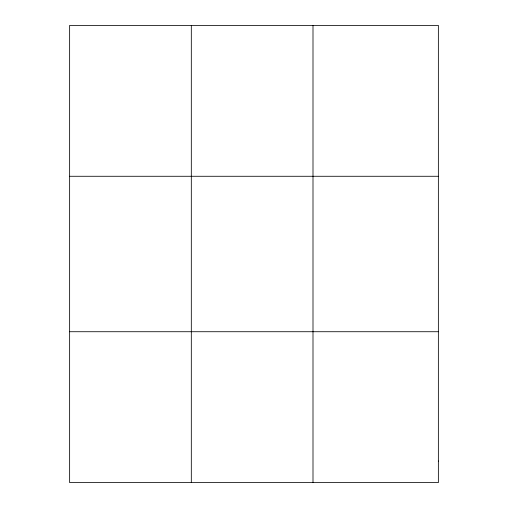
<?xml version="1.0" encoding="UTF-8"?>
<svg xmlns="http://www.w3.org/2000/svg" width="508" height="508" viewBox="0 0 508 508"><rect width="100%" height="100%" fill="white"/><g stroke="black" fill="none" stroke-linecap="round" stroke-linejoin="round"><path stroke-width="0.76" d="M191.313 482.6L191.313 25.4M312.998 482.6L312.998 25.4M69.634 176.276L438.366 176.276M69.634 331.724L438.366 331.724M438.366 461.048L438.366 482.6L69.634 482.6L69.634 25.4L438.366 25.4L438.366 461.048"/></g></svg>
